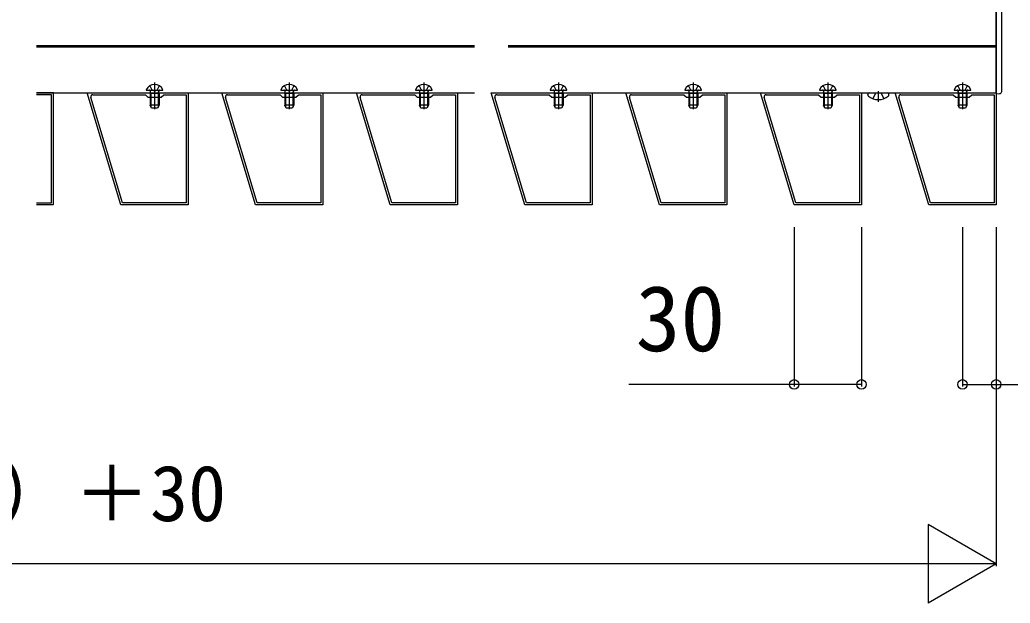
# Model space of a CAD drawing. Units: millimetres, scale not verified. Extents: x -1750 to 1750, y -2608 to 2592.
# Drawn here: x 505 to 946.2, y 459 to 719 of the extents above; entities that cross this region are included whole.
import ezdxf
from ezdxf.enums import TextEntityAlignment as Align

# ---------------------------------------------------------------- set-up
doc = ezdxf.new("R2010")
doc.units = ezdxf.units.MM
doc.header["$LTSCALE"] = 14
for name, color, linetype in [('0-3_YKK_11', 7, 'Continuous'), ('0-4_YKK_12', 2, 'Continuous'), ('0-5_YKK_13', 4, 'Continuous'), ('0-6_YKK_D', 6, 'Continuous')]:
    doc.layers.add(name, color=color, linetype=linetype)
doc.styles.add('ＭＳ ゴシック', font='')
doc.styles.get('ＭＳ ゴシック').set_extended_font_data('MS Gothic')

msp = doc.modelspace()

# ---------------------------------------------------------------- linework, layer by layer
at = {"layer": '0-3_YKK_11'}
for p, q in [((550.67, 637.4), (536.6, 684.31)), ((610.67, 637.4), (596.6, 684.31)), ((670.67, 637.4), (656.6, 684.31)), ((730.67, 637.4), (716.6, 684.31)), ((790.67, 637.4), (776.6, 684.31)), ((850.67, 637.4), (836.6, 684.31)), ((910.67, 637.4), (896.6, 684.31))]:
    msp.add_line(p, q, dxfattribs=at)
for points in [[(520, 636.8), (520, 686.5), (512.46, 686.5)], [(512.46, 637.4), (519.1, 637.4), (519.1, 685.6), (512.46, 685.6)], [(537.55, 685.6), (560.9, 685.6), (562, 684.5), (568, 684.5), (569.1, 685.6), (579.1, 685.6), (579.1, 637.4), (550.67, 637.4)], [(597.55, 685.6), (620.9, 685.6), (622, 684.5), (628, 684.5), (629.1, 685.6), (639.1, 685.6), (639.1, 637.4), (610.67, 637.4)], [(657.55, 685.6), (680.9, 685.6), (682, 684.5), (688, 684.5), (689.1, 685.6), (699.1, 685.6), (699.1, 637.4), (670.67, 637.4)], [(717.55, 685.6), (740.9, 685.6), (742, 684.5), (748, 684.5), (749.1, 685.6), (759.1, 685.6), (759.1, 637.4), (730.67, 637.4)], [(777.55, 685.6), (800.9, 685.6), (802, 684.5), (808, 684.5), (809.1, 685.6), (819.1, 685.6), (819.1, 637.4), (790.67, 637.4)], [(837.55, 685.6), (860.9, 685.6), (862, 684.5), (868, 684.5), (869.1, 685.6), (879.1, 685.6), (879.1, 637.4), (850.67, 637.4)], [(897.55, 685.6), (920.9, 685.6), (922, 684.5), (928, 684.5), (929.1, 685.6), (939.1, 685.6), (939.1, 637.4), (910.67, 637.4)], [(520, 636.8), (519.7, 636.5), (512.46, 636.5)]]:
    msp.add_lwpolyline(points, dxfattribs=at)
for points in [[(550, 636.5), (535, 686.5), (580, 686.5), (580, 636.5)], [(610, 636.5), (595, 686.5), (640, 686.5), (640, 636.5)], [(670, 636.5), (655, 686.5), (700, 686.5), (700, 636.5)], [(730, 636.5), (715, 686.5), (760, 686.5), (760, 636.5)], [(790, 636.5), (775, 686.5), (820, 686.5), (820, 636.5)], [(850, 636.5), (835, 686.5), (880, 686.5), (880, 636.5)], [(910, 636.5), (895, 686.5), (940, 686.5), (940, 636.5)]]:
    msp.add_lwpolyline(points, close=True, dxfattribs=at)
for centre in [(537.55, 684.6), (597.55, 684.6), (657.55, 684.6), (717.55, 684.6), (777.55, 684.6), (837.55, 684.6), (897.55, 684.6)]:
    msp.add_arc(centre, 1, 90, 196.6993, dxfattribs=at)
at = {"layer": '0-4_YKK_12'}
for p, q in [((940, 686.5), (940, 726.5)), ((512.46, 707.5), (707.5, 707.5)), ((512.46, 707), (707.5, 707)), ((722.5, 707.5), (940, 707.5)), ((722.5, 707), (940, 707)), ((512.46, 686.5), (707.5, 686.5)), ((722.5, 686.5), (940, 686.5))]:
    msp.add_line(p, q, dxfattribs=at)
at = {"layer": '0-5_YKK_13'}
for p, q in [((940, 726), (940, 687)), ((942.5, 687.09), (942.5, 725.91)), ((562.95, 689.57), (563.85, 687.75)), ((565, 691.1), (565, 679.11)), ((567.05, 689.57), (566.14, 687.75)), ((622.95, 689.57), (623.85, 687.75)), ((625, 691.1), (625, 679.11)), ((627.05, 689.57), (626.14, 687.75)), ((682.95, 689.57), (683.85, 687.75)), ((685, 691.1), (685, 679.11)), ((687.05, 689.57), (686.14, 687.75)), ((742.95, 689.57), (743.85, 687.75)), ((745, 691.1), (745, 679.11)), ((747.05, 689.57), (746.14, 687.75)), ((802.95, 689.57), (803.85, 687.75)), ((805, 691.1), (805, 679.11)), ((807.05, 689.57), (806.14, 687.75)), ((862.95, 689.57), (863.85, 687.75)), ((865, 691.1), (865, 679.11)), ((867.05, 689.57), (866.14, 687.75)), ((922.95, 689.57), (923.85, 687.75)), ((925, 691.1), (925, 679.11)), ((927.05, 689.57), (926.14, 687.75)), ((561.4, 687.6), (568.6, 687.6)), ((563, 686.2), (563.14, 687.01)), ((567, 686.2), (563, 686.2)), ((563, 686.2), (563, 681)), ((563.38, 686.2), (563.14, 687.22)), ((563.38, 686.2), (563.38, 680.24)), ((565, 687.14), (563.85, 687.75)), ((565, 687.14), (566.14, 687.75)), ((566.62, 686.2), (566.86, 687.22)), ((566.62, 686.2), (566.62, 680.24)), ((567, 686.2), (566.86, 687.01)), ((567, 686.2), (567, 681)), ((621.4, 687.6), (628.6, 687.6)), ((623, 686.2), (623.14, 687.01)), ((627, 686.2), (623, 686.2)), ((623, 686.2), (623, 681)), ((623.38, 686.2), (623.14, 687.22)), ((623.38, 686.2), (623.38, 680.24)), ((625, 687.14), (623.85, 687.75)), ((625, 687.14), (626.14, 687.75)), ((626.62, 686.2), (626.86, 687.22)), ((626.62, 686.2), (626.62, 680.24)), ((627, 686.2), (626.86, 687.01)), ((627, 686.2), (627, 681)), ((681.4, 687.6), (688.6, 687.6)), ((683, 686.2), (683.14, 687.01)), ((687, 686.2), (683, 686.2)), ((683, 686.2), (683, 681)), ((683.38, 686.2), (683.14, 687.22)), ((683.38, 686.2), (683.38, 680.24)), ((685, 687.14), (683.85, 687.75)), ((685, 687.14), (686.14, 687.75)), ((686.62, 686.2), (686.86, 687.22)), ((686.62, 686.2), (686.62, 680.24)), ((687, 686.2), (686.86, 687.01)), ((687, 686.2), (687, 681)), ((741.4, 687.6), (748.6, 687.6)), ((743, 686.2), (743.14, 687.01)), ((747, 686.2), (743, 686.2)), ((743, 686.2), (743, 681)), ((743.38, 686.2), (743.14, 687.22)), ((743.38, 686.2), (743.38, 680.24)), ((745, 687.14), (743.85, 687.75)), ((745, 687.14), (746.14, 687.75)), ((746.62, 686.2), (746.86, 687.22)), ((746.62, 686.2), (746.62, 680.24)), ((747, 686.2), (746.86, 687.01)), ((747, 686.2), (747, 681)), ((801.4, 687.6), (808.6, 687.6)), ((803, 686.2), (803.14, 687.01)), ((807, 686.2), (803, 686.2)), ((803, 686.2), (803, 681)), ((803.38, 686.2), (803.14, 687.22)), ((803.38, 686.2), (803.38, 680.24)), ((805, 687.14), (803.85, 687.75)), ((805, 687.14), (806.14, 687.75)), ((806.62, 686.2), (806.86, 687.22)), ((806.62, 686.2), (806.62, 680.24)), ((807, 686.2), (806.86, 687.01)), ((807, 686.2), (807, 681)), ((861.4, 687.6), (868.6, 687.6)), ((863, 686.2), (863.14, 687.01)), ((867, 686.2), (863, 686.2)), ((863, 686.2), (863, 681)), ((863.38, 686.2), (863.14, 687.22)), ((863.38, 686.2), (863.38, 680.24)), ((865, 687.14), (863.85, 687.75)), ((865, 687.14), (866.14, 687.75)), ((866.62, 686.2), (866.86, 687.22)), ((866.62, 686.2), (866.62, 680.24)), ((867, 686.2), (866.86, 687.01)), ((867, 686.2), (867, 681)), ((882.76, 685.64), (882.76, 685.8)), ((883.46, 686.5), (891.53, 686.5)), ((887.5, 682.4), (887.5, 687.21)), ((892.23, 685.64), (892.23, 685.8)), ((921.4, 687.6), (928.6, 687.6)), ((923, 686.2), (923.14, 687.01)), ((927, 686.2), (923, 686.2)), ((923, 686.2), (923, 681)), ((923.38, 686.2), (923.14, 687.22)), ((923.38, 686.2), (923.38, 680.24)), ((925, 687.14), (923.85, 687.75)), ((925, 687.14), (926.14, 687.75)), ((926.62, 686.2), (926.86, 687.22)), ((926.62, 686.2), (926.62, 680.24)), ((927, 686.2), (926.86, 687.01)), ((927, 686.2), (927, 681)), ((940, 687), (940, 686)), ((940, 686), (941.56, 686.1)), ((567, 681), (563, 681)), ((563.7, 679.6), (563, 681)), ((566.3, 679.6), (563.7, 679.6)), ((567, 681), (566.3, 679.6)), ((627, 681), (623, 681)), ((623.7, 679.6), (623, 681)), ((626.3, 679.6), (623.7, 679.6)), ((627, 681), (626.3, 679.6)), ((687, 681), (683, 681)), ((683.7, 679.6), (683, 681)), ((686.3, 679.6), (683.7, 679.6)), ((687, 681), (686.3, 679.6)), ((747, 681), (743, 681)), ((743.7, 679.6), (743, 681)), ((746.3, 679.6), (743.7, 679.6)), ((747, 681), (746.3, 679.6)), ((807, 681), (803, 681)), ((803.7, 679.6), (803, 681)), ((806.3, 679.6), (803.7, 679.6)), ((807, 681), (806.3, 679.6)), ((867, 681), (863, 681)), ((863.7, 679.6), (863, 681)), ((866.3, 679.6), (863.7, 679.6)), ((867, 681), (866.3, 679.6)), ((927, 681), (923, 681)), ((923.7, 679.6), (923, 681)), ((926.3, 679.6), (923.7, 679.6)), ((927, 681), (926.3, 679.6))]:
    msp.add_line(p, q, dxfattribs=at)
for points in [[(886.37, 686.5), (886.37, 686.5), (885.05, 683.84)], [(888.63, 686.5), (888.63, 686.5), (889.95, 683.84)]]:
    msp.add_lwpolyline(points, dxfattribs=at)
for centre, radius, start, end in [((565, 685.9), 4.2, 27.281, 152.719), ((625, 685.9), 4.2, 27.281, 152.719), ((685, 685.9), 4.2, 27.281, 152.719), ((745, 685.9), 4.2, 27.281, 152.719), ((805, 685.9), 4.2, 27.281, 152.719), ((865, 685.9), 4.2, 27.281, 152.719), ((925, 685.9), 4.2, 27.281, 152.719), ((561.4, 687.75), 0.154, 152.719, 270), ((562.65, 687.1), 0.5, 349.909, 90), ((567.35, 687.1), 0.5, 90, 190.091), ((568.6, 687.75), 0.154, 270, 27.281), ((621.4, 687.75), 0.154, 152.719, 270), ((622.65, 687.1), 0.5, 349.909, 90), ((627.35, 687.1), 0.5, 90, 190.091), ((628.6, 687.75), 0.154, 270, 27.281), ((681.4, 687.75), 0.154, 152.719, 270), ((682.65, 687.1), 0.5, 349.909, 90), ((687.35, 687.1), 0.5, 90, 190.091), ((688.6, 687.75), 0.154, 270, 27.281), ((741.4, 687.75), 0.154, 152.719, 270), ((742.65, 687.1), 0.5, 349.909, 90), ((747.35, 687.1), 0.5, 90, 190.091), ((748.6, 687.75), 0.154, 270, 27.281), ((801.4, 687.75), 0.154, 152.719, 270), ((802.65, 687.1), 0.5, 349.909, 90), ((807.35, 687.1), 0.5, 90, 190.091), ((808.6, 687.75), 0.154, 270, 27.281), ((861.4, 687.75), 0.154, 152.719, 270), ((862.65, 687.1), 0.5, 349.909, 90), ((867.35, 687.1), 0.5, 90, 190.091), ((868.6, 687.75), 0.154, 270, 27.281), ((883.46, 685.8), 0.7, 92.9579, 180), ((883.63, 685.64), 0.862, 180, 230.8765), ((887.5, 690.4), 7, 230.8765, 270), ((883.46, 685.8), 0.7, 90, 92.9579), ((887.5, 690.4), 7, 270, 309.1236), ((891.53, 685.8), 0.7, 87.0421, 90), ((891.53, 685.8), 0.7, 0, 87.0421), ((891.37, 685.64), 0.862, 309.1236, 0), ((921.4, 687.75), 0.154, 152.719, 270), ((922.65, 687.1), 0.5, 349.909, 90), ((927.35, 687.1), 0.5, 90, 190.091), ((928.6, 687.75), 0.154, 270, 27.281), ((941.5, 687.09), 1, 273.5, 0)]:
    msp.add_arc(centre, radius, start, end, dxfattribs=at)
at = {"layer": '0-6_YKK_D'}
for p, q in [((850, 626.5), (850, 555.5)), ((880, 626.5), (880, 555.5)), ((925, 626.5), (925, 555.5)), ((940, 626.5), (940, 475.5)), ((940, 626.5), (940, 555.5)), ((940, 476.5), (909.69, 494)), ((909.69, 494), (909.69, 459)), ((905, 476.5), (-15, 476.5)), ((940, 476.5), (879.38, 476.5)), ((940, 476.5), (909.69, 459))]:
    msp.add_line(p, q, dxfattribs=at)
for points in [[(880, 556.5), (850, 556.5), (776.32, 556.5)], [(925, 556.5), (940, 556.5), (1009.59, 556.5)]]:
    msp.add_lwpolyline(points, dxfattribs=at)
for centre in [(850, 556.5), (880, 556.5), (925, 556.5), (940, 556.5)]:
    msp.add_circle(centre, 2.12, dxfattribs=at)

# ---------------------------------------------------------------- texts
at = {"layer": '0-6_YKK_D', "style": 'ＭＳ ゴシック'}
for s, height, p in [('30', 29.33, (779.36, 562.5)), ('製品幅：W＝60×（N－1）＋30', 24.93, (138.23, 488.1))]:
    msp.add_text(s, height=height, dxfattribs=at).set_placement(p, align=Align.BOTTOM_LEFT)

doc.saveas('drawing.dxf')
